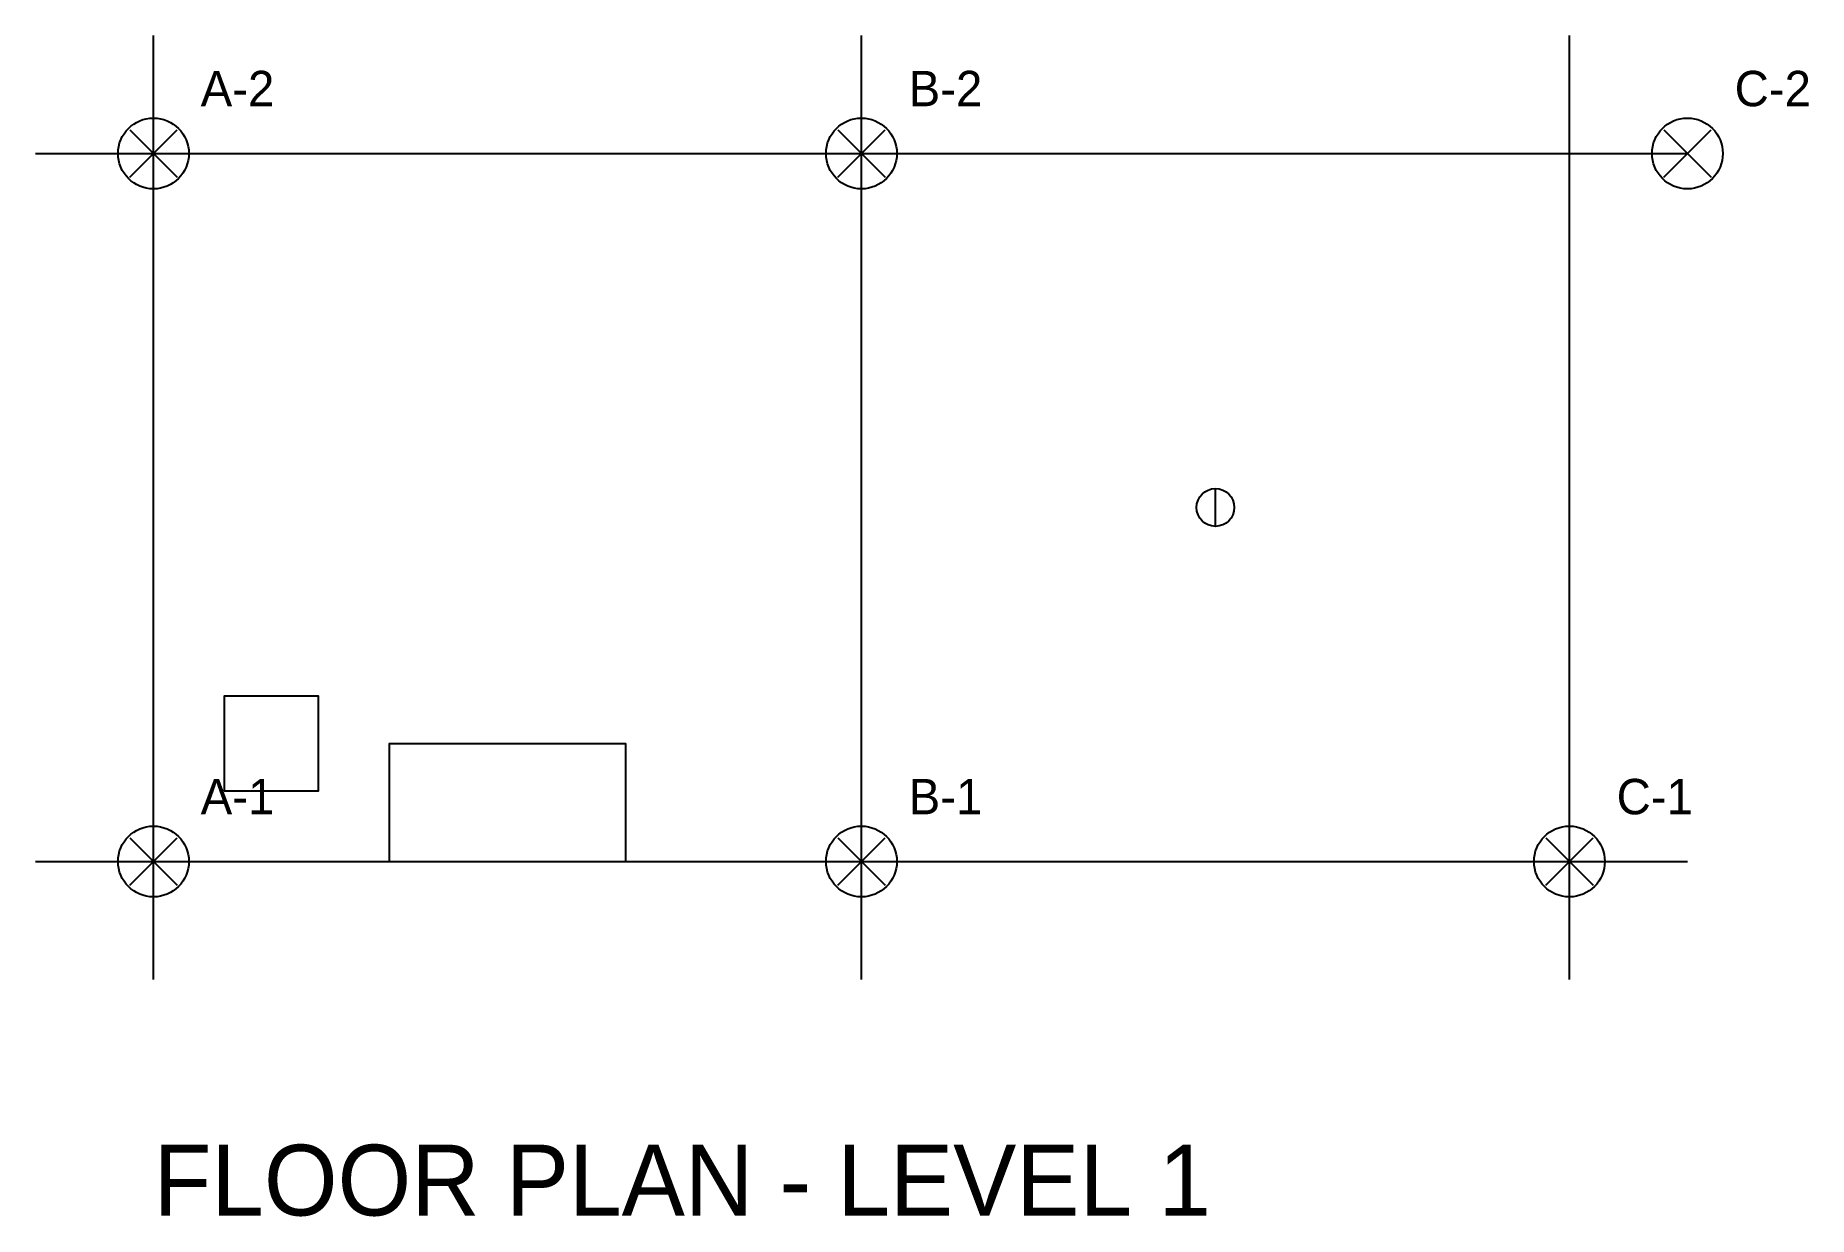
# Model space of a CAD drawing. Header units: metres. Extents: x -5 to 70.1, y -15 to 35.
import ezdxf

# ---------------------------------------------------------------- set-up
doc = ezdxf.new("R2010")
doc.units = ezdxf.units.M
for name, color, linetype in [('GRID', 7, 'Continuous'), ('NOTES', 3, 'Continuous'), ('STRUCTURAL', 1, 'Continuous'), ('TITLE', 7, 'Continuous')]:
    doc.layers.add(name, color=color, linetype=linetype)

# ---------------------------------------------------------------- blocks, each defined once
blk = doc.blocks.new('COLUMN_MARK')
for p, q in [((-1, -1), (1, 1)), ((-1, 1), (1, -1))]:
    blk.add_line(p, q)
blk.add_circle((0, 0), 1.5)
blk = doc.blocks.new('EQUIP_PAD')
blk.add_lwpolyline([(-2, -2), (2, -2), (2, 2), (-2, 2)], close=True)
blk = doc.blocks.new('OUTLET')
blk.add_line((0, -0.8), (0, 0.8))
blk.add_circle((0, 0), 0.8)

msp = doc.modelspace()

# ---------------------------------------------------------------- linework, layer by layer
at = {"layer": 'GRID'}
for p, q in [((0, -5), (0, 35)), ((30, -5), (30, 35)), ((60, -5), (60, 35)), ((-5, 30), (65, 30)), ((-5, 0), (65, 0))]:
    msp.add_line(p, q, dxfattribs=at)
at = {"layer": 'STRUCTURAL'}
for points in [[(0, 0), (0, 30)], [(0, 0), (10, 0), (10, 5), (20, 5), (20, 0), (30, 0)], [(30, 0), (60, 0)]]:
    msp.add_lwpolyline(points, dxfattribs=at)

# ---------------------------------------------------------------- block references
for name, p in [('COLUMN_MARK', (0, 30)), ('COLUMN_MARK', (30, 30)), ('COLUMN_MARK', (65, 30)), ('OUTLET', (45, 15)), ('EQUIP_PAD', (5, 5)), ('COLUMN_MARK', (0, 0)), ('COLUMN_MARK', (30, 0)), ('COLUMN_MARK', (60, 0))]:
    msp.add_blockref(name, p, dxfattribs=at)

# ---------------------------------------------------------------- texts
at = {"layer": 'NOTES'}
for s, p in [('A-2', (2, 32)), ('B-2', (32, 32)), ('C-2', (67, 32)), ('A-1', (2, 2)), ('B-1', (32, 2)), ('C-1', (62, 2))]:
    msp.add_text(s, height=1.5, dxfattribs=at).set_placement(p)
at = {"layer": 'TITLE'}
msp.add_text('FLOOR PLAN - LEVEL 1', height=3, dxfattribs=at).set_placement((0, -15))

doc.saveas('drawing.dxf')
